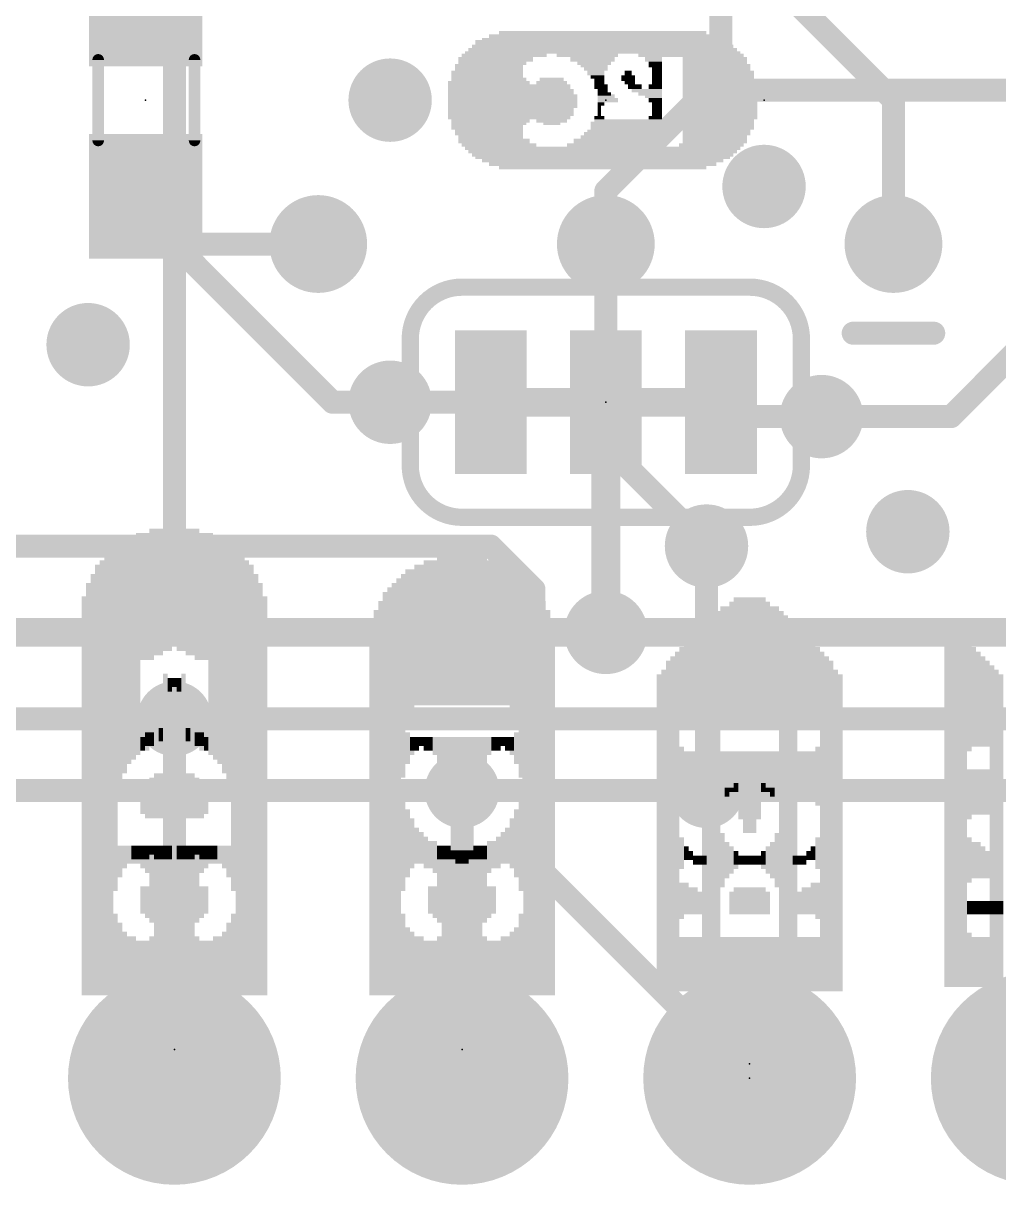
# Model space of a CAD drawing. Extents: x -29 to 78, y -11 to 40.
# Drawn here: x 7.55 to 16.17, y 0.33 to 10.59 of the extents above; entities that cross this region are included whole.
import ezdxf

# ---------------------------------------------------------------- set-up
doc = ezdxf.new("R2010")
doc.units = 0
for name, color, linetype in [('1', 12, 'CONTINUOUS'), ('16', 53, 'CONTINUOUS'), ('17', 254, 'CONTINUOUS'), ('18', 110, 'CONTINUOUS'), ('21', 41, 'CONTINUOUS'), ('22', 40, 'CONTINUOUS'), ('23', 53, 'CONTINUOUS'), ('24', 53, 'CONTINUOUS'), ('51', 53, 'CONTINUOUS')]:
    doc.layers.add(name, color=color, linetype=linetype)

# ---------------------------------------------------------------- blocks, each defined once
blk = doc.blocks.new('RECT')
blk.add_solid([(-0.5, -0.5), (0.5, -0.5), (-0.5, 0.5), (0.5, 0.5)])
blk = doc.blocks.new('ROUNDP')
at = {"const_width": 0.5}
blk.add_lwpolyline([(0, -0.25, 1), (0, 0.25, 1), (0, -0.25)], format="xyb", dxfattribs=at)
blk = doc.blocks.new('ROUNDV')
at = {"const_width": 0.5}
blk.add_lwpolyline([(0, -0.25, 1), (0, 0.25, 1), (0, -0.25)], format="xyb", dxfattribs=at)

msp = doc.modelspace()

# ---------------------------------------------------------------- linework, layer by layer
at = {"layer": '1'}
for points, const_width in [([(13.716, 12.446), (13.716, 9.994)], 0.2032), ([(13.589, 9.994), (12.7, 9.105)], 0.2032), ([(13.716, 9.994), (13.589, 9.994)], 0.2032), ([(16.764, 9.994), (13.716, 9.994)], 0.2032), ([(8.636, 9.056), (8.636, 8.89)], 0.2032), ([(12.7, 8.636), (12.7, 9.105)], 0.2032), ([(8.636, 8.89), (10.287, 7.239)], 0.2032), ([(12.7, 8.636), (12.7, 6.858)], 0.2032), ([(16.764, 8.128), (15.748, 7.112)], 0.2032), ([(10.287, 7.239), (10.795, 7.239)], 0.2032), ([(15.748, 7.112), (14.605, 7.112)], 0.2032), ([(12.7, 6.858), (13.589, 5.969)], 0.2032), ([(12.7, 5.207), (6.35, 5.207)], 0.254), ([(12.7, 5.207), (20.193, 5.207)], 0.254), ([(8.89, 4.445), (6.096, 4.445)], 0.2032), ([(8.89, 4.445), (20.066, 4.445)], 0.2032), ([(11.43, 3.81), (6.096, 3.81)], 0.2032), ([(11.43, 3.81), (13.589, 3.81)], 0.2032), ([(13.589, 3.81), (20.193, 3.81)], 0.2032)]:
    msp.add_lwpolyline(points, dxfattribs=dict(at, const_width=const_width))
for points, const_width in [([(13.589, 10.0448, 1), (13.589, 9.9432)], 0.1016), ([(13.6249, 9.9581, 1), (13.5531, 10.0299)], 0.1016), ([(13.716, 10.0448, 1), (13.716, 9.9432)], 0.1016), ([(13.716, 9.9432, 1), (13.716, 10.0448)], 0.1016), ([(13.6652, 9.994, 1), (13.7668, 9.994)], 0.1016), ([(8.6868, 9.056, 1), (8.5852, 9.056)], 0.1016), ([(12.7508, 9.105, 1), (12.6492, 9.105)], 0.1016), ([(12.6641, 9.1409, 1), (12.7359, 9.0691)], 0.1016), ([(8.6719, 8.9259, 1), (8.6001, 8.8541)], 0.1016), ([(8.5852, 8.89, 1), (8.6868, 8.89)], 0.1016), ([(12.7508, 8.636, 1), (12.6492, 8.636)], 0.1016), ([(12.6492, 8.636, 1), (12.7508, 8.636)], 0.1016), ([(10.287, 7.2898, 1), (10.287, 7.1882)], 0.1016), ([(10.2511, 7.2031, 1), (10.3229, 7.2749)], 0.1016), ([(10.795, 7.1882, 1), (10.795, 7.2898)], 0.1016), ([(14.605, 7.1628, 1), (14.605, 7.0612)], 0.1016), ([(15.7121, 7.1479, 1), (15.7839, 7.0761)], 0.1016), ([(15.748, 7.0612, 1), (15.748, 7.1628)], 0.1016), ([(12.7359, 6.8939, 1), (12.6641, 6.8221)], 0.1016), ([(12.6492, 6.858, 1), (12.7508, 6.858)], 0.1016), ([(13.5531, 5.9331, 1), (13.6249, 6.0049)], 0.1016), ([(12.7, 5.2705, 1), (12.7, 5.1435)], 0.127), ([(12.7, 5.1435, 1), (12.7, 5.2705)], 0.127), ([(8.89, 4.4958, 1), (8.89, 4.3942)], 0.1016), ([(8.89, 4.3942, 1), (8.89, 4.4958)], 0.1016), ([(11.43, 3.8608, 1), (11.43, 3.7592)], 0.1016), ([(11.43, 3.7592, 1), (11.43, 3.8608)], 0.1016), ([(13.589, 3.8608, 1), (13.589, 3.7592)], 0.1016), ([(13.589, 3.7592, 1), (13.589, 3.8608)], 0.1016)]:
    msp.add_lwpolyline(points, format="xyb", dxfattribs=dict(at, const_width=const_width))
at = {"layer": '16'}
for points, const_width in [([(8.89, 8.636), (8.89, 11.684)], 0.2032), ([(15.24, 9.906), (14.351, 10.795)], 0.2032), ([(15.24, 8.636), (15.24, 9.906)], 0.2032), ([(8.89, 5.969), (8.89, 8.636)], 0.2032), ([(10.16, 8.636), (8.89, 8.636)], 0.2032), ([(11.684, 7.239), (10.795, 7.239)], 0.2032), ([(12.7, 5.207), (12.7, 7.239)], 0.254), ([(13.716, 7.239), (13.843, 7.112)], 0.2032), ([(14.605, 7.112), (13.843, 7.112)], 0.2032), ([(8.89, 5.969), (7.112, 5.969)], 0.2032), ([(11.684, 5.969), (8.89, 5.969)], 0.2032), ([(12.065, 5.588), (11.684, 5.969)], 0.2032), ([(13.589, 5.969), (13.589, 3.81)], 0.2032), ([(12.065, 3.175), (12.065, 5.588)], 0.2032), ([(8.89, 1.27), (8.89, 4.445)], 0.2032), ([(11.43, 1.27), (11.43, 3.81)], 0.2032), ([(13.97, 1.27), (12.065, 3.175)], 0.2032)]:
    msp.add_lwpolyline(points, dxfattribs=dict(at, const_width=const_width))
for points, const_width in [([(15.2908, 9.906, 1), (15.1892, 9.906)], 0.1016), ([(15.2041, 9.8701, 1), (15.2759, 9.9419)], 0.1016), ([(8.9408, 8.636, 1), (8.8392, 8.636)], 0.1016), ([(8.89, 8.6868, 1), (8.89, 8.5852)], 0.1016), ([(10.16, 8.5852, 1), (10.16, 8.6868)], 0.1016), ([(8.8392, 8.636, 1), (8.9408, 8.636)], 0.1016), ([(15.1892, 8.636, 1), (15.2908, 8.636)], 0.1016), ([(10.795, 7.2898, 1), (10.795, 7.1882)], 0.1016), ([(11.684, 7.1882, 1), (11.684, 7.2898)], 0.1016), ([(12.7635, 7.239, 1), (12.6365, 7.239)], 0.127), ([(13.7519, 7.2749, 1), (13.6801, 7.2031)], 0.1016), ([(13.843, 7.1628, 1), (13.843, 7.0612)], 0.1016), ([(13.8071, 7.0761, 1), (13.8789, 7.1479)], 0.1016), ([(14.605, 7.0612, 1), (14.605, 7.1628)], 0.1016), ([(8.89, 6.0198, 1), (8.89, 5.9182)], 0.1016), ([(8.89, 5.9182, 1), (8.89, 6.0198)], 0.1016), ([(11.7199, 6.0049, 1), (11.6481, 5.9331)], 0.1016), ([(11.684, 5.9182, 1), (11.684, 6.0198)], 0.1016), ([(13.6398, 5.969, 1), (13.5382, 5.969)], 0.1016), ([(8.8392, 5.969, 1), (8.9408, 5.969)], 0.1016), ([(12.1158, 5.588, 1), (12.0142, 5.588)], 0.1016), ([(12.0291, 5.5521, 1), (12.1009, 5.6239)], 0.1016), ([(12.6365, 5.207, 1), (12.7635, 5.207)], 0.127), ([(8.9408, 4.445, 1), (8.8392, 4.445)], 0.1016), ([(11.4808, 3.81, 1), (11.3792, 3.81)], 0.1016), ([(13.5382, 3.81, 1), (13.6398, 3.81)], 0.1016), ([(12.1009, 3.2109, 1), (12.0291, 3.1391)], 0.1016), ([(12.0142, 3.175, 1), (12.1158, 3.175)], 0.1016), ([(13.9341, 1.2341, 1), (14.0059, 1.3059)], 0.1016), ([(8.8392, 1.27, 1), (8.9408, 1.27)], 0.1016), ([(11.3792, 1.27, 1), (11.4808, 1.27)], 0.1016)]:
    msp.add_lwpolyline(points, format="xyb", dxfattribs=dict(at, const_width=const_width))
at = {"layer": '21', "const_width": 0.2032}
msp.add_lwpolyline([(14.8844, 7.8486), (15.5702, 7.8486)], dxfattribs=at)
at = {"layer": '21', "const_width": 0.1016}
for points in [[(14.8844, 7.8994, 1), (14.8844, 7.7978)], [(15.5702, 7.7978, 1), (15.5702, 7.8994)]]:
    msp.add_lwpolyline(points, format="xyb", dxfattribs=at)
at = {"layer": '22'}
for points, const_width in [([(11.43, 8.255, 0.4142), (10.9728, 7.7978)], 0.1524), ([(11.43, 8.2931, 1), (11.43, 8.2169)], 0.0762), ([(11.43, 8.2169, 1), (11.43, 8.2931)], 0.0762), ([(14.4272, 7.7978, 0.4142), (13.97, 8.255)], 0.1524), ([(13.97, 8.2931, 1), (13.97, 8.2169)], 0.0762), ([(13.97, 8.2169, 1), (13.97, 8.2931)], 0.0762), ([(14.9098, 7.8994, 1), (14.9098, 7.7978)], 0.1016), ([(15.5956, 7.7978, 1), (15.5956, 7.8994)], 0.1016), ([(11.0109, 7.7978, 1), (10.9347, 7.7978)], 0.0762), ([(10.9347, 7.7978, 1), (11.0109, 7.7978)], 0.0762), ([(14.4653, 7.7978, 1), (14.3891, 7.7978)], 0.0762), ([(14.3891, 7.7978, 1), (14.4653, 7.7978)], 0.0762), ([(10.9728, 6.6802, 0.4142), (11.43, 6.223)], 0.1524), ([(11.0109, 6.6802, 1), (10.9347, 6.6802)], 0.0762), ([(10.9347, 6.6802, 1), (11.0109, 6.6802)], 0.0762), ([(13.97, 6.223, 0.4142), (14.4272, 6.6802)], 0.1524), ([(14.4653, 6.6802, 1), (14.3891, 6.6802)], 0.0762), ([(14.3891, 6.6802, 1), (14.4653, 6.6802)], 0.0762), ([(11.43, 6.2611, 1), (11.43, 6.1849)], 0.0762), ([(11.43, 6.1849, 1), (11.43, 6.2611)], 0.0762), ([(13.97, 6.2611, 1), (13.97, 6.1849)], 0.0762), ([(13.97, 6.1849, 1), (13.97, 6.2611)], 0.0762)]:
    msp.add_lwpolyline(points, format="xyb", dxfattribs=dict(at, const_width=const_width))
for points, const_width in [([(13.97, 8.255), (11.43, 8.255)], 0.1524), ([(15.5956, 7.8486), (14.9098, 7.8486)], 0.2032), ([(10.9728, 6.6802), (10.9728, 7.7978)], 0.1524), ([(14.4272, 6.6802), (14.4272, 7.7978)], 0.1524), ([(11.43, 6.223), (13.97, 6.223)], 0.1524)]:
    msp.add_lwpolyline(points, dxfattribs=dict(at, const_width=const_width))
at = {"layer": '23'}
for p in [(8.636, 9.906), (8.89, 1.524), (11.43, 1.524), (13.97, 1.397), (13.97, 1.27)]:
    msp.add_point(p, dxfattribs=at)
at = {"layer": '24'}
for p in [(12.7, 9.906), (14.097, 9.906), (12.7, 7.239), (8.89, 1.524), (11.43, 1.524), (13.97, 1.397)]:
    msp.add_point(p, dxfattribs=at)
at = {"layer": '51', "const_width": 0.1016}
for points in [[(8.217, 10.262), (8.217, 9.55)], [(9.068, 10.262), (9.068, 9.55)]]:
    msp.add_lwpolyline(points, dxfattribs=at)
at = {"layer": '51', "const_width": 0.0508}
for points in [[(8.2424, 10.262, 1), (8.1916, 10.262)], [(9.0934, 10.262, 1), (9.0426, 10.262)], [(8.1916, 9.55, 1), (8.2424, 9.55)], [(9.0426, 9.55, 1), (9.0934, 9.55)]]:
    msp.add_lwpolyline(points, format="xyb", dxfattribs=at)

# ---------------------------------------------------------------- block references
at = {"layer": '1', "xscale": 1.1, "rotation": 270}
for p in [(8.636, 10.756), (8.636, 9.056)]:
    msp.add_blockref('RECT', p, dxfattribs=at)
at = {"layer": '16', "rotation": 180}
for p, xscale, yscale in [((11.684, 7.239), 0.635, 1.27), ((12.7, 7.239), 0.635, 1.27), ((13.716, 7.239), 0.635, 1.27), ((12.192, 7.239), 0.4064, 0.254), ((13.208, 7.239), 0.4064, 0.254)]:
    msp.add_blockref('RECT', p, dxfattribs=dict(at, xscale=xscale, yscale=yscale))
at = {"layer": '17'}
for p, xscale, yscale, rotation in [((10.16, 8.636), 0.8636, 0.8636, 180), ((10.16, 8.636), 0.8636, 0.8636, 180), ((12.7, 8.636), 0.8636, 0.8636, 180), ((12.7, 8.636), 0.8636, 0.8636, 180), ((15.24, 8.636), 0.8636, 0.8636, 180), ((15.24, 8.636), 0.8636, 0.8636, 180), ((8.89, 1.27), 1.8796, 1.8796, 90), ((8.89, 1.27), 1.8796, 1.8796, 90), ((11.43, 1.27), 1.8796, 1.8796, 90), ((11.43, 1.27), 1.8796, 1.8796, 90), ((13.97, 1.27), 1.8796, 1.8796, 90), ((13.97, 1.27), 1.8796, 1.8796, 90), ((16.51, 1.27), 1.8796, 1.8796, 90), ((16.51, 1.27), 1.8796, 1.8796, 90)]:
    msp.add_blockref('ROUNDP', p, dxfattribs=dict(at, xscale=xscale, yscale=yscale, rotation=rotation))
at = {"layer": '18'}
for p, xscale, yscale in [((10.795, 9.906), 0.7366, 0.7366), ((10.795, 9.906), 0.7366, 0.7366), ((14.097, 9.144), 0.7366, 0.7366), ((14.097, 9.144), 0.7366, 0.7366), ((8.128, 7.747), 0.7366, 0.7366), ((8.128, 7.747), 0.7366, 0.7366), ((10.795, 7.239), 0.7366, 0.7366), ((10.795, 7.239), 0.7366, 0.7366), ((14.605, 7.112), 0.7366, 0.7366), ((14.605, 7.112), 0.7366, 0.7366), ((15.367, 6.096), 0.7366, 0.7366), ((15.367, 6.096), 0.7366, 0.7366), ((13.589, 5.969), 0.7366, 0.7366), ((13.589, 5.969), 0.7366, 0.7366), ((12.7, 5.207), 0.7366, 0.7366), ((12.7, 5.207), 0.7366, 0.7366), ((8.89, 4.445), 0.6604, 0.6604), ((8.89, 4.445), 0.6604, 0.6604), ((11.43, 3.81), 0.6604, 0.6604), ((11.43, 3.81), 0.6604, 0.6604), ((13.589, 3.81), 0.6604, 0.6604), ((13.589, 3.81), 0.6604, 0.6604)]:
    msp.add_blockref('ROUNDV', p, dxfattribs=dict(at, xscale=xscale, yscale=yscale))
at = {"layer": '21', "yscale": 0.04, "rotation": 90}
for p, xscale in [((8.57, 5.504), 1.16), ((8.61, 5.524), 1.12), ((8.65, 5.524), 1.12), ((8.69, 5.544), 1.16), ((8.73, 5.564), 1.12), ((8.77, 5.564), 1.12), ((8.81, 5.584), 1.08), ((8.85, 5.584), 1.08), ((8.89, 5.604), 1.04), ((8.93, 5.604), 1.04), ((9.05, 5.644), 0.96), ((9.09, 5.644), 0.96), ((9.13, 5.644), 0.88), ((9.17, 5.644), 0.88), ((9.21, 5.664), 0.84), ((8.37, 4.444), 3.04), ((8.41, 5.424), 1.16), ((8.45, 5.444), 1.12), ((8.49, 5.464), 1.16), ((8.53, 5.484), 1.12), ((9.25, 5.644), 0.8), ((9.29, 5.664), 0.76), ((9.33, 5.644), 0.72), ((9.37, 5.644), 0.72), ((9.41, 5.584), 0.76), ((8.29, 3.944), 3.88), ((8.33, 3.964), 3.92), ((9.45, 3.964), 3.92), ((9.49, 3.944), 3.88), ((11.23, 5.224), 1.32), ((11.27, 5.224), 1.32), ((11.31, 5.224), 1.32), ((11.35, 5.224), 1.32), ((11.39, 5.224), 1.32), ((11.43, 5.224), 1.32), ((11.47, 5.224), 1.32), ((11.51, 5.224), 1.32), ((11.55, 5.224), 1.32), ((11.59, 5.224), 1.32), ((11.63, 5.224), 1.32), ((8.21, 3.904), 3.8), ((8.25, 3.924), 3.84), ((9.53, 3.924), 3.84), ((9.57, 3.904), 3.8), ((10.95, 5.144), 1.24), ((10.99, 5.144), 1.24), ((11.03, 5.184), 1.24), ((11.07, 5.184), 1.24), ((11.11, 5.204), 1.28), ((11.15, 5.204), 1.28), ((11.19, 5.204), 1.28), ((11.67, 5.204), 1.28), ((11.71, 5.204), 1.28), ((11.75, 5.204), 1.28), ((11.79, 5.424), 0.76), ((11.83, 5.424), 0.76), ((11.87, 5.404), 0.72), ((11.91, 5.404), 0.72), ((8.13, 3.824), 3.64), ((8.17, 3.864), 3.72), ((9.61, 3.864), 3.72), ((9.65, 3.824), 3.64), ((10.83, 3.824), 3.64), ((10.87, 3.844), 3.68), ((10.91, 4.824), 1.8), ((11.95, 5.364), 0.72), ((11.99, 3.844), 3.68), ((12.03, 3.824), 3.64), ((10.75, 3.784), 3.56), ((10.79, 3.804), 3.6), ((12.07, 3.804), 3.6), ((12.11, 3.784), 3.56), ((8.09, 3.764), 3.52), ((9.69, 3.764), 3.52), ((10.71, 3.744), 3.48), ((12.15, 3.744), 3.48), ((13.73, 5.057), 0.76), ((13.77, 5.057), 0.76), ((13.81, 5.077), 0.8), ((13.85, 5.097), 0.84), ((13.89, 4.957), 1.12), ((13.93, 4.937), 1.16), ((13.97, 4.937), 1.16), ((14.01, 4.937), 1.16), ((14.05, 4.937), 1.16), ((14.09, 4.937), 1.16), ((14.13, 4.917), 1.12), ((14.17, 4.897), 1.08), ((14.21, 4.897), 1.08), ((10.67, 3.704), 3.4), ((12.19, 3.704), 3.4), ((13.65, 3.697), 3.32), ((13.69, 3.717), 3.36), ((14.25, 4.877), 1.04), ((10.63, 3.644), 3.28), ((12.23, 3.644), 3.28), ((13.53, 4.937), 0.6), ((13.57, 3.657), 3.24), ((13.61, 3.677), 3.28), ((14.33, 4.837), 0.96), ((14.37, 4.817), 0.92), ((14.41, 4.797), 0.88), ((15.71, 3.697), 3.24), ((15.75, 3.677), 3.2), ((15.79, 3.657), 3.16), ((13.45, 4.917), 0.48), ((13.49, 4.937), 0.52), ((14.45, 4.777), 0.84), ((14.49, 4.757), 0.8), ((15.83, 3.637), 3.12), ((15.87, 4.797), 0.72), ((9.37, 4.764), 0.56), ((9.41, 4.744), 0.6), ((13.33, 4.837), 0.4), ((13.37, 4.877), 0.4), ((13.41, 4.897), 0.44), ((14.53, 4.737), 0.76), ((14.57, 4.717), 0.72), ((14.61, 3.537), 3), ((15.91, 4.817), 0.6), ((15.95, 4.797), 0.56), ((15.99, 4.777), 0.52), ((9.21, 4.764), 0.4), ((9.25, 4.744), 0.44), ((9.29, 4.764), 0.48), ((9.33, 4.744), 0.52), ((13.25, 3.497), 2.92), ((13.29, 3.517), 2.96), ((14.65, 3.517), 2.96), ((14.69, 3.497), 2.92), ((16.03, 4.757), 0.48), ((16.07, 4.697), 0.52), ((8.97, 4.764), 0.16), ((13.17, 3.437), 2.8), ((13.21, 3.457), 2.84), ((14.73, 3.457), 2.84), ((14.77, 3.437), 2.8), ((16.11, 3.497), 2.84), ((16.15, 3.477), 2.8), ((16.19, 3.457), 2.76), ((8.85, 4.764), 0.08), ((8.89, 4.764), 0.08), ((8.93, 4.744), 0.12), ((8.41, 4.284), 0.8), ((8.45, 4.304), 0.68), ((8.49, 4.324), 0.56), ((8.53, 4.344), 0.52), ((8.57, 4.344), 0.44), ((8.61, 4.364), 0.4), ((8.65, 4.364), 0.4), ((8.69, 4.364), 0.32), ((8.73, 4.364), 0.32), ((8.77, 4.364), 0.24), ((8.81, 4.364), 0.24), ((8.85, 4.344), 0.2), ((8.89, 4.344), 0.2), ((8.93, 4.324), 0.16), ((8.97, 4.324), 0.16), ((9.01, 4.304), 0.12), ((9.05, 4.284), 0.16), ((9.09, 4.264), 0.12), ((9.13, 4.264), 0.12), ((10.95, 4.184), 0.28), ((11.91, 4.204), 0.24), ((11.95, 4.164), 0.32), ((9.17, 4.224), 0.12), ((9.21, 4.204), 0.16), ((9.25, 4.164), 0.16), ((9.29, 4.164), 0.16), ((9.33, 4.124), 0.24), ((9.37, 4.104), 0.28), ((9.41, 4.064), 0.44), ((10.99, 4.204), 0.16), ((11.03, 4.224), 0.12), ((11.07, 4.244), 0.08), ((11.11, 4.244), 0.08), ((11.15, 4.224), 0.12), ((11.19, 4.204), 0.16), ((11.23, 4.184), 0.2), ((11.27, 3.944), 0.68), ((11.31, 3.924), 0.72), ((11.35, 3.924), 0.72), ((11.39, 3.924), 0.72), ((11.43, 3.924), 0.72), ((11.47, 3.924), 0.72), ((11.51, 3.924), 0.72), ((11.55, 3.924), 0.72), ((11.59, 3.924), 0.72), ((11.63, 3.944), 0.68), ((11.67, 4.204), 0.16), ((11.71, 4.224), 0.12), ((11.75, 4.224), 0.12), ((11.79, 4.244), 0.08), ((11.83, 4.244), 0.08), ((11.87, 4.224), 0.12), ((13.89, 3.977), 0.36), ((13.93, 3.957), 0.4), ((13.97, 3.797), 0.72), ((14.01, 3.817), 0.68), ((14.05, 3.857), 0.6), ((14.09, 3.937), 0.44), ((14.13, 3.977), 0.36), ((14.17, 3.997), 0.32), ((14.21, 3.997), 0.32), ((14.25, 3.997), 0.32), ((14.29, 3.997), 0.32), ((14.33, 3.997), 0.32), ((14.37, 3.997), 0.32), ((14.41, 3.997), 0.32), ((14.45, 3.997), 0.32), ((14.49, 3.977), 0.36), ((14.53, 3.957), 0.4), ((14.57, 3.937), 0.52), ((8.85, 3.784), 0.44), ((8.89, 3.784), 0.44), ((8.93, 3.784), 0.44), ((11.23, 3.844), 0.4), ((11.67, 3.824), 0.36), ((8.73, 3.744), 0.36), ((8.77, 3.764), 0.4), ((8.81, 3.764), 0.4), ((8.97, 3.764), 0.4), ((9.01, 3.764), 0.4), ((9.05, 3.764), 0.4), ((9.09, 3.744), 0.36), ((11.19, 3.824), 0.28), ((11.71, 3.824), 0.2), ((8.65, 3.684), 0.24), ((8.69, 3.724), 0.32), ((9.13, 3.724), 0.32), ((13.73, 3.797), 0.16), ((13.77, 3.797), 0.08), ((13.81, 3.817), 0.04), ((13.85, 3.837), 0.08), ((9.17, 3.684), 0.16), ((10.91, 3.344), 0.84), ((10.95, 3.344), 0.6), ((11.95, 3.324), 0.64), ((13.93, 3.537), 0.2), ((14.25, 3.337), 0.52), ((14.29, 3.377), 0.52), ((14.33, 3.517), 0.24), ((14.37, 3.537), 0.2), ((10.99, 3.344), 0.44), ((11.87, 3.324), 0.4), ((11.91, 3.324), 0.48), ((11.03, 3.324), 0.32), ((11.07, 3.304), 0.28), ((11.11, 3.264), 0.28), ((11.75, 3.304), 0.2), ((11.79, 3.304), 0.2), ((11.83, 3.304), 0.28), ((13.73, 3.177), 0.44), ((14.21, 3.277), 0.32), ((14.57, 3.257), 0.28), ((8.41, 3.184), 0.28), ((8.45, 3.224), 0.2), ((8.49, 3.244), 0.16), ((8.53, 3.244), 0.16), ((8.57, 3.244), 0.16), ((8.61, 3.224), 0.2), ((8.65, 3.204), 0.24), ((8.69, 3.024), 0.6), ((8.73, 3.044), 0.56), ((8.77, 3.084), 0.48), ((8.81, 3.164), 0.32), ((8.85, 3.224), 0.2), ((8.89, 3.244), 0.16), ((8.93, 3.264), 0.12), ((8.97, 3.264), 0.12), ((9.01, 3.264), 0.12), ((9.05, 3.264), 0.12), ((9.09, 3.284), 0.08), ((9.13, 3.264), 0.12), ((9.17, 3.264), 0.12), ((9.21, 3.264), 0.12), ((9.25, 3.264), 0.12), ((9.29, 3.244), 0.16), ((9.33, 3.224), 0.2), ((9.37, 3.204), 0.24), ((9.41, 3.184), 0.36), ((11.15, 3.244), 0.24), ((11.19, 3.224), 0.28), ((11.23, 3.024), 0.6), ((11.27, 3.044), 0.56), ((11.31, 3.084), 0.48), ((11.35, 3.144), 0.28), ((11.39, 3.184), 0.2), ((11.43, 3.224), 0.12), ((11.47, 3.224), 0.12), ((11.51, 3.244), 0.08), ((11.55, 3.264), 0.12), ((11.59, 3.264), 0.12), ((11.63, 3.264), 0.12), ((11.67, 3.284), 0.16), ((11.71, 3.284), 0.16), ((13.77, 3.177), 0.28), ((14.13, 3.237), 0.16), ((14.17, 3.257), 0.2), ((14.53, 3.257), 0.12), ((13.81, 3.177), 0.2), ((13.85, 3.197), 0.16), ((13.89, 3.197), 0.08), ((13.93, 3.197), 0.08), ((13.97, 3.197), 0.08), ((14.01, 3.197), 0.08), ((14.05, 3.197), 0.08), ((14.09, 3.217), 0.12), ((14.33, 3.197), 0.16), ((14.37, 3.197), 0.08), ((14.41, 3.197), 0.08), ((14.45, 3.197), 0.08), ((14.49, 3.237), 0.08), ((14.53, 2.857), 0.28), ((14.57, 2.837), 0.32), ((8.61, 2.844), 0.16), ((8.65, 2.844), 0.24), ((9.05, 2.484), 0.96), ((9.09, 2.804), 0.32), ((9.13, 2.824), 0.28), ((9.17, 2.844), 0.24), ((11.15, 2.844), 0.16), ((11.19, 2.844), 0.24), ((11.59, 2.464), 0.92), ((11.63, 2.804), 0.32), ((11.67, 2.824), 0.28), ((11.71, 2.844), 0.24), ((13.93, 2.817), 0.2), ((13.97, 2.837), 0.24), ((14.01, 2.837), 0.24), ((14.05, 2.837), 0.24), ((14.09, 2.837), 0.24), ((14.13, 2.817), 0.2), ((14.37, 2.817), 0.2), ((14.41, 2.817), 0.2), ((14.45, 2.837), 0.24), ((14.49, 2.837), 0.24), ((9.01, 2.424), 0.84), ((11.55, 2.424), 0.84), ((8.37, 2.364), 0.72), ((8.97, 2.364), 0.72), ((9.41, 2.344), 0.68), ((10.91, 2.364), 0.72), ((11.51, 2.344), 0.68), ((8.41, 2.324), 0.64), ((8.45, 2.284), 0.56), ((8.89, 2.284), 0.56), ((8.93, 2.304), 0.6), ((9.37, 2.304), 0.6), ((10.95, 2.304), 0.6), ((10.99, 2.284), 0.56), ((11.43, 2.284), 0.56), ((11.47, 2.304), 0.6), ((11.91, 2.304), 0.6), ((11.95, 2.324), 0.64), ((8.49, 2.264), 0.52), ((8.53, 2.264), 0.52), ((8.57, 2.244), 0.48), ((8.61, 2.244), 0.48), ((8.65, 2.244), 0.48), ((8.69, 2.244), 0.48), ((8.73, 2.244), 0.48), ((8.77, 2.244), 0.48), ((8.81, 2.264), 0.52), ((8.85, 2.264), 0.52), ((9.09, 2.264), 0.52), ((9.13, 2.244), 0.48), ((9.17, 2.244), 0.48), ((9.21, 2.244), 0.48), ((9.25, 2.244), 0.48), ((9.29, 2.264), 0.52), ((9.33, 2.264), 0.52), ((11.03, 2.264), 0.52), ((11.07, 2.264), 0.52), ((11.11, 2.244), 0.48), ((11.15, 2.244), 0.48), ((11.19, 2.244), 0.48), ((11.23, 2.244), 0.48), ((11.27, 2.244), 0.48), ((11.31, 2.244), 0.48), ((11.35, 2.244), 0.48), ((11.39, 2.264), 0.52), ((11.63, 2.264), 0.52), ((11.67, 2.244), 0.48), ((11.71, 2.244), 0.48), ((11.79, 2.244), 0.48), ((11.83, 2.244), 0.48), ((11.87, 2.264), 0.52), ((13.33, 2.257), 0.44), ((13.53, 2.257), 0.44), ((13.73, 2.277), 0.48), ((13.77, 2.277), 0.48), ((13.81, 2.277), 0.48), ((13.85, 2.277), 0.48), ((13.89, 2.277), 0.48), ((13.93, 2.277), 0.48), ((13.97, 2.277), 0.48), ((14.01, 2.277), 0.48), ((14.05, 2.277), 0.48), ((14.09, 2.277), 0.48), ((14.13, 2.277), 0.48), ((14.17, 2.277), 0.48), ((14.21, 2.277), 0.48), ((14.25, 2.277), 0.48), ((14.29, 2.277), 0.48), ((14.33, 2.277), 0.48), ((14.37, 2.277), 0.48), ((14.41, 2.277), 0.48), ((14.45, 2.277), 0.48), ((14.49, 2.277), 0.48), ((14.53, 2.277), 0.48), ((14.57, 2.277), 0.48), ((15.87, 2.297), 0.44), ((15.91, 2.277), 0.4), ((15.95, 2.277), 0.4), ((15.99, 2.277), 0.4), ((16.03, 2.277), 0.4), ((16.07, 2.297), 0.44), ((11.75, 2.224), 0.44), ((13.37, 2.237), 0.4), ((13.41, 2.237), 0.4), ((13.45, 2.237), 0.4), ((13.49, 2.237), 0.4)]:
    msp.add_blockref('RECT', p, dxfattribs=dict(at, xscale=xscale))
for p in [(8.97, 5.624), (9.01, 5.624), (14.29, 4.857)]:
    msp.add_blockref('RECT', p, dxfattribs=at)
at = {"layer": '22'}
for p, xscale, yscale, rotation in [((12.672, 10.471), 2.01, 0.03, 180), ((12.672, 10.501), 1.83, 0.03, 180), ((12.672, 10.351), 2.37, 0.03, 180), ((12.672, 10.381), 2.31, 0.03, 180), ((12.672, 10.416), 2.25, 0.04, 180), ((12.672, 10.446), 2.13, 0.02, 180), ((11.727, 10.266), 0.66, 0.04, 180), ((11.802, 10.301), 0.75, 0.03, 180), ((12.672, 10.326), 2.43, 0.02, 180), ((12.537, 10.301), 0.54, 0.03, 180), ((12.582, 10.266), 0.39, 0.04, 180), ((13.452, 10.301), 0.93, 0.03, 180), ((13.122, 10.266), 0.15, 0.04, 180), ((13.662, 10.266), 0.57, 0.04, 180), ((11.652, 10.146), 0.63, 0.04, 180), ((11.667, 10.211), 0.6, 0.03, 180), ((11.667, 10.181), 0.6, 0.03, 180), ((11.697, 10.231), 0.6, 0.03, 180), ((12.597, 10.231), 0.3, 0.03, 180), ((12.597, 10.211), 0.24, 0.03, 180), ((12.612, 10.181), 0.21, 0.03, 180), ((12.612, 10.146), 0.15, 0.04, 180), ((12.897, 10.146), 0.06, 0.04, 180), ((13.137, 10.231), 0.12, 0.03, 180), ((13.137, 10.211), 0.12, 0.03, 180), ((13.152, 10.181), 0.09, 0.03, 180), ((13.152, 10.146), 0.09, 0.04, 180), ((13.662, 10.231), 0.57, 0.03, 180), ((13.677, 10.211), 0.6, 0.03, 180), ((13.677, 10.181), 0.6, 0.03, 180), ((13.692, 10.146), 0.63, 0.04, 180), ((11.667, 10.061), 0.72, 0.03, 180), ((11.652, 10.111), 0.63, 0.03, 180), ((11.667, 10.091), 0.66, 0.03, 180), ((12.222, 10.061), 0.27, 0.03, 180), ((12.222, 10.091), 0.21, 0.03, 180), ((12.627, 10.111), 0.12, 0.03, 180), ((12.642, 10.091), 0.09, 0.03, 180), ((12.642, 10.061), 0.09, 0.03, 180), ((12.897, 10.111), 0.12, 0.03, 180), ((12.897, 10.091), 0.12, 0.03, 180), ((12.912, 10.061), 0.09, 0.03, 180), ((13.152, 10.111), 0.09, 0.03, 180), ((13.152, 10.091), 0.09, 0.03, 180), ((13.152, 10.061), 0.09, 0.03, 180), ((13.692, 10.111), 0.63, 0.03, 180), ((13.692, 10.091), 0.63, 0.03, 180), ((13.707, 10.061), 0.66, 0.03, 180), ((11.847, 10.026), 1.08, 0.04, 180), ((11.862, 9.991), 1.11, 0.03, 180), ((11.862, 9.961), 1.11, 0.03, 180), ((11.877, 9.941), 1.14, 0.03, 180), ((12.657, 10.026), 0.12, 0.04, 180), ((12.672, 9.991), 0.09, 0.03, 180), ((12.687, 9.961), 0.12, 0.03, 180), ((12.702, 9.941), 0.15, 0.03, 180), ((12.957, 10.026), 0.12, 0.04, 180), ((13.062, 9.991), 0.27, 0.03, 180), ((13.092, 9.961), 0.21, 0.03, 180), ((13.122, 9.941), 0.15, 0.03, 180), ((13.137, 10.026), 0.12, 0.04, 180), ((13.707, 10.026), 0.66, 0.04, 180), ((13.707, 9.991), 0.66, 0.03, 180), ((13.707, 9.961), 0.66, 0.03, 180), ((13.707, 9.941), 0.66, 0.03, 180), ((11.877, 9.906), 1.14, 0.04, 180), ((11.877, 9.871), 1.14, 0.03, 180), ((11.877, 9.851), 1.14, 0.03, 180), ((12.717, 9.906), 0.18, 0.04, 180), ((12.657, 9.871), 0.06, 0.03, 180), ((12.642, 9.851), 0.03, 0.03, 180), ((13.137, 9.906), 0.12, 0.04, 180), ((13.152, 9.871), 0.09, 0.03, 180), ((13.152, 9.851), 0.09, 0.03, 180), ((13.707, 9.906), 0.66, 0.04, 180), ((13.707, 9.871), 0.66, 0.03, 180), ((13.707, 9.851), 0.66, 0.03, 180), ((11.862, 9.821), 1.11, 0.03, 180), ((11.862, 9.786), 1.11, 0.04, 180), ((11.847, 9.751), 1.08, 0.03, 180), ((12.642, 9.751), 0.09, 0.03, 180), ((12.642, 9.821), 0.03, 0.03, 180), ((12.642, 9.786), 0.03, 0.04, 180), ((13.137, 9.751), 0.12, 0.03, 180), ((13.152, 9.821), 0.09, 0.03, 180), ((13.152, 9.786), 0.09, 0.04, 180), ((13.707, 9.821), 0.66, 0.03, 180), ((13.707, 9.786), 0.66, 0.04, 180), ((13.707, 9.751), 0.66, 0.03, 180), ((11.682, 9.721), 0.69, 0.03, 180), ((11.667, 9.701), 0.66, 0.03, 180), ((11.652, 9.666), 0.63, 0.04, 180), ((11.667, 9.631), 0.6, 0.03, 180), ((12.222, 9.721), 0.27, 0.03, 180), ((12.222, 9.701), 0.15, 0.03, 180), ((12.867, 9.631), 0.66, 0.03, 180), ((12.882, 9.701), 0.63, 0.03, 180), ((12.882, 9.666), 0.63, 0.04, 180), ((12.897, 9.721), 0.6, 0.03, 180), ((13.692, 9.721), 0.63, 0.03, 180), ((13.692, 9.701), 0.63, 0.03, 180), ((13.692, 9.666), 0.63, 0.04, 180), ((13.677, 9.631), 0.6, 0.03, 180), ((11.667, 9.611), 0.6, 0.03, 180), ((11.682, 9.581), 0.57, 0.03, 180), ((11.712, 9.546), 0.63, 0.04, 180), ((12.807, 9.546), 0.78, 0.04, 180), ((12.837, 9.581), 0.72, 0.03, 180), ((12.852, 9.611), 0.69, 0.03, 180), ((13.677, 9.611), 0.6, 0.03, 180), ((13.662, 9.581), 0.57, 0.03, 180), ((13.662, 9.546), 0.57, 0.04, 180), ((11.757, 9.511), 0.66, 0.03, 180), ((12.672, 9.481), 2.43, 0.03, 180), ((12.672, 9.451), 2.37, 0.03, 180), ((12.672, 9.421), 2.31, 0.03, 180), ((12.792, 9.511), 0.87, 0.03, 180), ((13.632, 9.511), 0.57, 0.03, 180), ((12.672, 9.401), 2.25, 0.03, 180), ((12.672, 9.371), 2.13, 0.03, 180), ((12.672, 9.341), 2.01, 0.03, 180), ((12.672, 9.311), 1.83, 0.03, 180), ((8.57, 5.664), 0.84, 0.04, 90), ((8.61, 5.644), 0.88, 0.04, 90), ((8.65, 5.644), 0.88, 0.04, 90), ((8.69, 5.644), 0.96, 0.04, 90), ((8.73, 5.644), 0.96, 0.04, 90), ((8.85, 5.604), 1.04, 0.04, 90), ((8.89, 5.604), 1.04, 0.04, 90), ((8.93, 5.584), 1.08, 0.04, 90), ((8.97, 5.584), 1.08, 0.04, 90), ((9.01, 5.564), 1.12, 0.04, 90), ((9.05, 5.564), 1.12, 0.04, 90), ((9.09, 5.544), 1.16, 0.04, 90), ((9.13, 5.524), 1.12, 0.04, 90), ((9.17, 5.524), 1.12, 0.04, 90), ((9.21, 5.504), 1.16, 0.04, 90), ((8.37, 5.584), 0.76, 0.04, 90), ((8.41, 5.644), 0.72, 0.04, 90), ((8.45, 5.644), 0.72, 0.04, 90), ((8.49, 5.664), 0.76, 0.04, 90), ((8.53, 5.644), 0.8, 0.04, 90), ((9.25, 5.484), 1.12, 0.04, 90), ((9.29, 5.464), 1.16, 0.04, 90), ((9.33, 5.444), 1.12, 0.04, 90), ((9.37, 5.424), 1.16, 0.04, 90), ((9.41, 4.444), 3.04, 0.04, 90), ((8.29, 3.944), 3.88, 0.04, 90), ((8.33, 3.964), 3.92, 0.04, 90), ((9.45, 3.964), 3.92, 0.04, 90), ((9.49, 3.944), 3.88, 0.04, 90), ((11.23, 5.224), 1.32, 0.04, 90), ((11.27, 5.224), 1.32, 0.04, 90), ((11.31, 5.224), 1.32, 0.04, 90), ((11.35, 5.224), 1.32, 0.04, 90), ((11.39, 5.224), 1.32, 0.04, 90), ((11.43, 5.224), 1.32, 0.04, 90), ((11.47, 5.224), 1.32, 0.04, 90), ((11.51, 5.224), 1.32, 0.04, 90), ((11.55, 5.224), 1.32, 0.04, 90), ((11.59, 5.224), 1.32, 0.04, 90), ((11.63, 5.224), 1.32, 0.04, 90), ((8.21, 3.904), 3.8, 0.04, 90), ((8.25, 3.924), 3.84, 0.04, 90), ((9.53, 3.924), 3.84, 0.04, 90), ((9.57, 3.904), 3.8, 0.04, 90), ((10.95, 5.404), 0.72, 0.04, 90), ((10.99, 5.404), 0.72, 0.04, 90), ((11.03, 5.424), 0.76, 0.04, 90), ((11.07, 5.424), 0.76, 0.04, 90), ((11.11, 5.204), 1.28, 0.04, 90), ((11.15, 5.204), 1.28, 0.04, 90), ((11.19, 5.204), 1.28, 0.04, 90), ((11.67, 5.204), 1.28, 0.04, 90), ((11.71, 5.204), 1.28, 0.04, 90), ((11.75, 5.204), 1.28, 0.04, 90), ((11.79, 5.184), 1.24, 0.04, 90), ((11.83, 5.184), 1.24, 0.04, 90), ((11.87, 5.144), 1.24, 0.04, 90), ((11.91, 5.144), 1.24, 0.04, 90), ((8.13, 3.824), 3.64, 0.04, 90), ((8.17, 3.864), 3.72, 0.04, 90), ((9.61, 3.864), 3.72, 0.04, 90), ((9.65, 3.824), 3.64, 0.04, 90), ((10.83, 3.824), 3.64, 0.04, 90), ((10.87, 3.844), 3.68, 0.04, 90), ((10.91, 5.364), 0.72, 0.04, 90), ((11.95, 4.824), 1.8, 0.04, 90), ((11.99, 3.844), 3.68, 0.04, 90), ((12.03, 3.824), 3.64, 0.04, 90), ((10.75, 3.784), 3.56, 0.04, 90), ((10.79, 3.804), 3.6, 0.04, 90), ((12.07, 3.804), 3.6, 0.04, 90), ((12.11, 3.784), 3.56, 0.04, 90), ((8.09, 3.764), 3.52, 0.04, 90), ((9.69, 3.764), 3.52, 0.04, 90), ((10.71, 3.744), 3.48, 0.04, 90), ((12.15, 3.744), 3.48, 0.04, 90), ((13.73, 4.897), 1.08, 0.04, 90), ((13.77, 4.897), 1.08, 0.04, 90), ((13.81, 4.917), 1.12, 0.04, 90), ((13.85, 4.937), 1.16, 0.04, 90), ((13.89, 4.937), 1.16, 0.04, 90), ((13.93, 4.937), 1.16, 0.04, 90), ((13.97, 4.937), 1.16, 0.04, 90), ((14.01, 4.937), 1.16, 0.04, 90), ((14.05, 4.957), 1.12, 0.04, 90), ((14.09, 5.097), 0.84, 0.04, 90), ((14.13, 5.077), 0.8, 0.04, 90), ((14.17, 5.057), 0.76, 0.04, 90), ((14.21, 5.057), 0.76, 0.04, 90), ((10.67, 3.704), 3.4, 0.04, 90), ((12.19, 3.704), 3.4, 0.04, 90), ((13.69, 4.877), 1.04, 0.04, 90), ((14.25, 3.717), 3.36, 0.04, 90), ((14.29, 3.697), 3.32, 0.04, 90), ((10.63, 3.644), 3.28, 0.04, 90), ((12.23, 3.644), 3.28, 0.04, 90), ((13.53, 4.797), 0.88, 0.04, 90), ((13.57, 4.817), 0.92, 0.04, 90), ((13.61, 4.837), 0.96, 0.04, 90), ((14.33, 3.677), 3.28, 0.04, 90), ((14.37, 3.657), 3.24, 0.04, 90), ((14.41, 4.937), 0.6, 0.04, 90), ((15.71, 3.697), 3.24, 0.04, 90), ((15.75, 3.677), 3.2, 0.04, 90), ((15.79, 3.657), 3.16, 0.04, 90), ((13.45, 4.757), 0.8, 0.04, 90), ((13.49, 4.777), 0.84, 0.04, 90), ((14.45, 4.937), 0.52, 0.04, 90), ((14.49, 4.917), 0.48, 0.04, 90), ((15.83, 3.637), 3.12, 0.04, 90), ((15.87, 3.617), 3.08, 0.04, 90), ((8.37, 4.744), 0.6, 0.04, 90), ((8.41, 4.764), 0.56, 0.04, 90), ((13.33, 3.537), 3, 0.04, 90), ((13.37, 4.717), 0.72, 0.04, 90), ((13.41, 4.737), 0.76, 0.04, 90), ((14.53, 4.897), 0.44, 0.04, 90), ((14.57, 4.877), 0.4, 0.04, 90), ((14.61, 4.837), 0.4, 0.04, 90), ((15.91, 4.637), 0.96, 0.04, 90), ((15.95, 4.637), 0.88, 0.04, 90), ((15.99, 4.617), 0.84, 0.04, 90), ((8.45, 4.744), 0.52, 0.04, 90), ((8.49, 4.764), 0.48, 0.04, 90), ((8.53, 4.744), 0.44, 0.04, 90), ((8.57, 4.764), 0.4, 0.04, 90), ((13.25, 3.497), 2.92, 0.04, 90), ((13.29, 3.517), 2.96, 0.04, 90), ((14.65, 3.517), 2.96, 0.04, 90), ((14.69, 3.497), 2.92, 0.04, 90), ((16.03, 4.597), 0.8, 0.04, 90), ((16.07, 4.577), 0.76, 0.04, 90), ((8.81, 4.764), 0.16, 0.04, 90), ((13.17, 3.437), 2.8, 0.04, 90), ((13.21, 3.457), 2.84, 0.04, 90), ((14.73, 3.457), 2.84, 0.04, 90), ((14.77, 3.437), 2.8, 0.04, 90), ((16.11, 4.557), 0.72, 0.04, 90), ((16.15, 4.537), 0.68, 0.04, 90), ((16.19, 4.517), 0.64, 0.04, 90), ((8.85, 4.744), 0.12, 0.04, 90), ((8.89, 4.764), 0.08, 0.04, 90), ((8.93, 4.764), 0.08, 0.04, 90), ((9.33, 4.304), 0.68, 0.04, 90), ((9.37, 4.284), 0.8, 0.04, 90), ((9.05, 4.364), 0.32, 0.04, 90), ((9.09, 4.364), 0.32, 0.04, 90), ((9.13, 4.364), 0.4, 0.04, 90), ((9.17, 4.364), 0.4, 0.04, 90), ((9.21, 4.344), 0.44, 0.04, 90), ((9.25, 4.344), 0.52, 0.04, 90), ((9.29, 4.324), 0.56, 0.04, 90), ((8.89, 4.344), 0.2, 0.04, 90), ((8.93, 4.344), 0.2, 0.04, 90), ((8.97, 4.364), 0.24, 0.04, 90), ((9.01, 4.364), 0.24, 0.04, 90), ((8.65, 4.264), 0.12, 0.04, 90), ((8.69, 4.264), 0.12, 0.04, 90), ((8.73, 4.284), 0.16, 0.04, 90), ((8.77, 4.304), 0.12, 0.04, 90), ((8.81, 4.324), 0.16, 0.04, 90), ((8.85, 4.324), 0.16, 0.04, 90), ((10.91, 4.164), 0.32, 0.04, 90), ((10.95, 4.204), 0.24, 0.04, 90), ((11.91, 4.184), 0.28, 0.04, 90), ((8.37, 4.064), 0.44, 0.04, 90), ((8.41, 4.104), 0.28, 0.04, 90), ((8.45, 4.124), 0.24, 0.04, 90), ((8.49, 4.164), 0.16, 0.04, 90), ((8.53, 4.164), 0.16, 0.04, 90), ((8.57, 4.204), 0.16, 0.04, 90), ((8.61, 4.224), 0.12, 0.04, 90), ((10.99, 4.224), 0.12, 0.04, 90), ((11.03, 4.244), 0.08, 0.04, 90), ((11.07, 4.244), 0.08, 0.04, 90), ((11.11, 4.224), 0.12, 0.04, 90), ((11.15, 4.224), 0.12, 0.04, 90), ((11.19, 4.204), 0.16, 0.04, 90), ((11.23, 3.944), 0.68, 0.04, 90), ((11.27, 3.924), 0.72, 0.04, 90), ((11.31, 3.924), 0.72, 0.04, 90), ((11.35, 3.924), 0.72, 0.04, 90), ((11.39, 3.924), 0.72, 0.04, 90), ((11.43, 3.924), 0.72, 0.04, 90), ((11.47, 3.924), 0.72, 0.04, 90), ((11.51, 3.924), 0.72, 0.04, 90), ((11.55, 3.924), 0.72, 0.04, 90), ((11.59, 3.944), 0.68, 0.04, 90), ((11.63, 4.184), 0.2, 0.04, 90), ((11.67, 4.204), 0.16, 0.04, 90), ((11.71, 4.224), 0.12, 0.04, 90), ((11.75, 4.244), 0.08, 0.04, 90), ((11.79, 4.244), 0.08, 0.04, 90), ((11.83, 4.224), 0.12, 0.04, 90), ((11.87, 4.204), 0.16, 0.04, 90), ((13.37, 3.937), 0.52, 0.04, 90), ((13.41, 3.957), 0.4, 0.04, 90), ((13.45, 3.977), 0.36, 0.04, 90), ((13.49, 3.997), 0.32, 0.04, 90), ((13.53, 3.997), 0.32, 0.04, 90), ((13.57, 3.997), 0.32, 0.04, 90), ((13.61, 3.997), 0.32, 0.04, 90), ((13.65, 3.997), 0.32, 0.04, 90), ((13.69, 3.997), 0.32, 0.04, 90), ((13.73, 3.997), 0.32, 0.04, 90), ((13.77, 3.997), 0.32, 0.04, 90), ((13.81, 3.977), 0.36, 0.04, 90), ((13.85, 3.937), 0.44, 0.04, 90), ((13.89, 3.857), 0.6, 0.04, 90), ((13.93, 3.817), 0.68, 0.04, 90), ((13.97, 3.797), 0.72, 0.04, 90), ((14.01, 3.957), 0.4, 0.04, 90), ((14.05, 3.977), 0.36, 0.04, 90), ((8.85, 3.784), 0.44, 0.04, 90), ((8.89, 3.784), 0.44, 0.04, 90), ((8.93, 3.784), 0.44, 0.04, 90), ((11.19, 3.824), 0.36, 0.04, 90), ((11.63, 3.844), 0.4, 0.04, 90), ((8.69, 3.744), 0.36, 0.04, 90), ((8.73, 3.764), 0.4, 0.04, 90), ((8.77, 3.764), 0.4, 0.04, 90), ((8.81, 3.764), 0.4, 0.04, 90), ((8.97, 3.764), 0.4, 0.04, 90), ((9.01, 3.764), 0.4, 0.04, 90), ((9.05, 3.744), 0.36, 0.04, 90), ((11.15, 3.824), 0.2, 0.04, 90), ((11.67, 3.824), 0.28, 0.04, 90), ((15.91, 3.777), 0.44, 0.04, 90), ((15.95, 3.797), 0.4, 0.04, 90), ((15.99, 3.797), 0.4, 0.04, 90), ((16.03, 3.797), 0.4, 0.04, 90), ((16.07, 3.797), 0.4, 0.04, 90), ((16.11, 3.797), 0.4, 0.04, 90), ((16.15, 3.797), 0.4, 0.04, 90), ((16.19, 3.797), 0.4, 0.04, 90), ((8.65, 3.724), 0.32, 0.04, 90), ((9.09, 3.724), 0.32, 0.04, 90), ((9.13, 3.684), 0.24, 0.04, 90), ((14.09, 3.837), 0.08, 0.04, 90), ((14.13, 3.817), 0.04, 0.04, 90), ((14.17, 3.797), 0.08, 0.04, 90), ((14.21, 3.797), 0.16, 0.04, 90), ((8.61, 3.684), 0.16, 0.04, 90), ((11.95, 3.344), 0.84, 0.04, 90), ((10.91, 3.324), 0.64, 0.04, 90), ((11.91, 3.344), 0.6, 0.04, 90), ((13.57, 3.537), 0.2, 0.04, 90), ((13.61, 3.517), 0.24, 0.04, 90), ((13.65, 3.377), 0.52, 0.04, 90), ((13.69, 3.337), 0.52, 0.04, 90), ((14.01, 3.537), 0.2, 0.04, 90), ((10.95, 3.324), 0.48, 0.04, 90), ((10.99, 3.324), 0.4, 0.04, 90), ((11.87, 3.344), 0.44, 0.04, 90), ((11.03, 3.304), 0.28, 0.04, 90), ((11.07, 3.304), 0.2, 0.04, 90), ((11.11, 3.304), 0.2, 0.04, 90), ((11.75, 3.264), 0.28, 0.04, 90), ((11.79, 3.304), 0.28, 0.04, 90), ((11.83, 3.324), 0.32, 0.04, 90), ((13.37, 3.257), 0.28, 0.04, 90), ((13.73, 3.277), 0.32, 0.04, 90), ((14.21, 3.177), 0.44, 0.04, 90), ((15.91, 3.197), 0.4, 0.04, 90), ((8.37, 3.184), 0.36, 0.04, 90), ((8.41, 3.204), 0.24, 0.04, 90), ((8.45, 3.224), 0.2, 0.04, 90), ((8.49, 3.244), 0.16, 0.04, 90), ((8.53, 3.264), 0.12, 0.04, 90), ((8.57, 3.264), 0.12, 0.04, 90), ((8.61, 3.264), 0.12, 0.04, 90), ((8.65, 3.264), 0.12, 0.04, 90), ((8.69, 3.284), 0.08, 0.04, 90), ((8.73, 3.264), 0.12, 0.04, 90), ((8.77, 3.264), 0.12, 0.04, 90), ((8.81, 3.264), 0.12, 0.04, 90), ((8.85, 3.264), 0.12, 0.04, 90), ((8.89, 3.244), 0.16, 0.04, 90), ((8.93, 3.224), 0.2, 0.04, 90), ((8.97, 3.164), 0.32, 0.04, 90), ((9.01, 3.084), 0.48, 0.04, 90), ((9.05, 3.044), 0.56, 0.04, 90), ((9.09, 3.024), 0.6, 0.04, 90), ((9.13, 3.204), 0.24, 0.04, 90), ((9.17, 3.224), 0.2, 0.04, 90), ((9.21, 3.244), 0.16, 0.04, 90), ((9.25, 3.244), 0.16, 0.04, 90), ((9.29, 3.244), 0.16, 0.04, 90), ((9.33, 3.224), 0.2, 0.04, 90), ((9.37, 3.184), 0.28, 0.04, 90), ((11.15, 3.284), 0.16, 0.04, 90), ((11.19, 3.284), 0.16, 0.04, 90), ((11.23, 3.264), 0.12, 0.04, 90), ((11.27, 3.264), 0.12, 0.04, 90), ((11.31, 3.264), 0.12, 0.04, 90), ((11.35, 3.244), 0.08, 0.04, 90), ((11.39, 3.224), 0.12, 0.04, 90), ((11.43, 3.224), 0.12, 0.04, 90), ((11.47, 3.184), 0.2, 0.04, 90), ((11.51, 3.144), 0.28, 0.04, 90), ((11.55, 3.084), 0.48, 0.04, 90), ((11.59, 3.044), 0.56, 0.04, 90), ((11.63, 3.024), 0.6, 0.04, 90), ((11.67, 3.224), 0.28, 0.04, 90), ((11.71, 3.244), 0.24, 0.04, 90), ((13.41, 3.257), 0.12, 0.04, 90), ((13.77, 3.257), 0.2, 0.04, 90), ((13.81, 3.237), 0.16, 0.04, 90), ((14.17, 3.177), 0.28, 0.04, 90), ((15.95, 3.197), 0.32, 0.04, 90), ((15.99, 3.197), 0.32, 0.04, 90), ((16.03, 3.177), 0.28, 0.04, 90), ((13.45, 3.237), 0.08, 0.04, 90), ((13.49, 3.197), 0.08, 0.04, 90), ((13.53, 3.197), 0.08, 0.04, 90), ((13.57, 3.197), 0.08, 0.04, 90), ((13.61, 3.197), 0.16, 0.04, 90), ((13.85, 3.217), 0.12, 0.04, 90), ((13.89, 3.197), 0.08, 0.04, 90), ((13.93, 3.197), 0.08, 0.04, 90), ((13.97, 3.197), 0.08, 0.04, 90), ((14.01, 3.197), 0.08, 0.04, 90), ((14.05, 3.197), 0.08, 0.04, 90), ((14.09, 3.197), 0.16, 0.04, 90), ((14.13, 3.177), 0.2, 0.04, 90), ((16.07, 3.157), 0.24, 0.04, 90), ((16.11, 3.137), 0.2, 0.04, 90), ((16.15, 3.137), 0.2, 0.04, 90), ((16.19, 3.117), 0.16, 0.04, 90), ((13.37, 2.837), 0.32, 0.04, 90), ((13.41, 2.857), 0.28, 0.04, 90), ((8.61, 2.844), 0.24, 0.04, 90), ((8.65, 2.824), 0.28, 0.04, 90), ((8.69, 2.804), 0.32, 0.04, 90), ((8.73, 2.484), 0.96, 0.04, 90), ((9.13, 2.844), 0.24, 0.04, 90), ((9.17, 2.844), 0.16, 0.04, 90), ((11.15, 2.844), 0.24, 0.04, 90), ((11.19, 2.824), 0.28, 0.04, 90), ((11.23, 2.804), 0.32, 0.04, 90), ((11.27, 2.464), 0.92, 0.04, 90), ((11.67, 2.844), 0.24, 0.04, 90), ((11.71, 2.844), 0.16, 0.04, 90), ((13.45, 2.837), 0.24, 0.04, 90), ((13.49, 2.837), 0.24, 0.04, 90), ((13.53, 2.817), 0.2, 0.04, 90), ((13.57, 2.817), 0.2, 0.04, 90), ((13.81, 2.817), 0.2, 0.04, 90), ((13.85, 2.837), 0.24, 0.04, 90), ((13.89, 2.837), 0.24, 0.04, 90), ((13.93, 2.837), 0.24, 0.04, 90), ((13.97, 2.837), 0.24, 0.04, 90), ((14.01, 2.817), 0.2, 0.04, 90), ((8.77, 2.424), 0.84, 0.04, 90), ((11.31, 2.424), 0.84, 0.04, 90), ((15.91, 2.777), 0.12, 0.04, 90), ((15.95, 2.777), 0.12, 0.04, 90), ((15.99, 2.777), 0.12, 0.04, 90), ((16.03, 2.777), 0.12, 0.04, 90), ((16.07, 2.777), 0.12, 0.04, 90), ((16.11, 2.777), 0.12, 0.04, 90), ((16.15, 2.777), 0.12, 0.04, 90), ((16.19, 2.777), 0.12, 0.04, 90), ((8.37, 2.344), 0.68, 0.04, 90), ((8.81, 2.364), 0.72, 0.04, 90), ((9.41, 2.364), 0.72, 0.04, 90), ((11.35, 2.344), 0.68, 0.04, 90), ((11.95, 2.364), 0.72, 0.04, 90), ((8.41, 2.304), 0.6, 0.04, 90), ((8.85, 2.304), 0.6, 0.04, 90), ((8.89, 2.284), 0.56, 0.04, 90), ((9.33, 2.284), 0.56, 0.04, 90), ((9.37, 2.324), 0.64, 0.04, 90), ((10.91, 2.324), 0.64, 0.04, 90), ((10.95, 2.304), 0.6, 0.04, 90), ((11.39, 2.304), 0.6, 0.04, 90), ((11.43, 2.284), 0.56, 0.04, 90), ((11.87, 2.284), 0.56, 0.04, 90), ((11.91, 2.304), 0.6, 0.04, 90), ((8.45, 2.264), 0.52, 0.04, 90), ((8.49, 2.264), 0.52, 0.04, 90), ((8.53, 2.244), 0.48, 0.04, 90), ((8.57, 2.244), 0.48, 0.04, 90), ((8.61, 2.244), 0.48, 0.04, 90), ((8.65, 2.244), 0.48, 0.04, 90), ((8.69, 2.264), 0.52, 0.04, 90), ((8.93, 2.264), 0.52, 0.04, 90), ((8.97, 2.264), 0.52, 0.04, 90), ((9.01, 2.244), 0.48, 0.04, 90), ((9.05, 2.244), 0.48, 0.04, 90), ((9.09, 2.244), 0.48, 0.04, 90), ((9.13, 2.244), 0.48, 0.04, 90), ((9.17, 2.244), 0.48, 0.04, 90), ((9.21, 2.244), 0.48, 0.04, 90), ((9.25, 2.264), 0.52, 0.04, 90), ((9.29, 2.264), 0.52, 0.04, 90), ((10.99, 2.264), 0.52, 0.04, 90), ((11.03, 2.244), 0.48, 0.04, 90), ((11.07, 2.244), 0.48, 0.04, 90), ((11.15, 2.244), 0.48, 0.04, 90), ((11.19, 2.244), 0.48, 0.04, 90), ((11.23, 2.264), 0.52, 0.04, 90), ((11.47, 2.264), 0.52, 0.04, 90), ((11.51, 2.244), 0.48, 0.04, 90), ((11.55, 2.244), 0.48, 0.04, 90), ((11.59, 2.244), 0.48, 0.04, 90), ((11.63, 2.244), 0.48, 0.04, 90), ((11.67, 2.244), 0.48, 0.04, 90), ((11.71, 2.244), 0.48, 0.04, 90), ((11.75, 2.244), 0.48, 0.04, 90), ((11.79, 2.264), 0.52, 0.04, 90), ((11.83, 2.264), 0.52, 0.04, 90), ((13.37, 2.277), 0.48, 0.04, 90), ((13.41, 2.277), 0.48, 0.04, 90), ((13.45, 2.277), 0.48, 0.04, 90), ((13.49, 2.277), 0.48, 0.04, 90), ((13.53, 2.277), 0.48, 0.04, 90), ((13.57, 2.277), 0.48, 0.04, 90), ((13.61, 2.277), 0.48, 0.04, 90), ((13.65, 2.277), 0.48, 0.04, 90), ((13.69, 2.277), 0.48, 0.04, 90), ((13.73, 2.277), 0.48, 0.04, 90), ((13.77, 2.277), 0.48, 0.04, 90), ((13.81, 2.277), 0.48, 0.04, 90), ((13.85, 2.277), 0.48, 0.04, 90), ((13.89, 2.277), 0.48, 0.04, 90), ((13.93, 2.277), 0.48, 0.04, 90), ((13.97, 2.277), 0.48, 0.04, 90), ((14.01, 2.277), 0.48, 0.04, 90), ((14.05, 2.277), 0.48, 0.04, 90), ((14.09, 2.277), 0.48, 0.04, 90), ((14.13, 2.277), 0.48, 0.04, 90), ((14.17, 2.277), 0.48, 0.04, 90), ((14.21, 2.277), 0.48, 0.04, 90), ((14.41, 2.257), 0.44, 0.04, 90), ((14.61, 2.257), 0.44, 0.04, 90), ((15.91, 2.317), 0.48, 0.04, 90), ((15.95, 2.297), 0.44, 0.04, 90), ((15.99, 2.297), 0.44, 0.04, 90), ((16.03, 2.297), 0.44, 0.04, 90), ((16.07, 2.297), 0.44, 0.04, 90), ((16.11, 2.297), 0.44, 0.04, 90), ((16.15, 2.297), 0.44, 0.04, 90), ((16.19, 2.297), 0.44, 0.04, 90), ((11.11, 2.224), 0.44, 0.04, 90), ((14.45, 2.237), 0.4, 0.04, 90), ((14.49, 2.237), 0.4, 0.04, 90), ((14.53, 2.237), 0.4, 0.04, 90), ((14.57, 2.237), 0.4, 0.04, 90)]:
    msp.add_blockref('RECT', p, dxfattribs=dict(at, xscale=xscale, yscale=yscale, rotation=rotation))
at = {"layer": '22', "yscale": 0.04, "rotation": 90}
for p in [(8.77, 5.624), (8.81, 5.624), (13.65, 4.857)]:
    msp.add_blockref('RECT', p, dxfattribs=at)
at = {"layer": '51', "xscale": 0.5001, "yscale": 0.95, "rotation": 270}
for p in [(8.6411, 10.4942), (8.6411, 9.3258)]:
    msp.add_blockref('RECT', p, dxfattribs=at)
at = {"layer": '51', "xscale": 0.508, "yscale": 0.508}
for p in [(8.89, 1.27), (11.43, 1.27), (13.97, 1.27)]:
    msp.add_blockref('RECT', p, dxfattribs=at)

doc.saveas('drawing.dxf')
